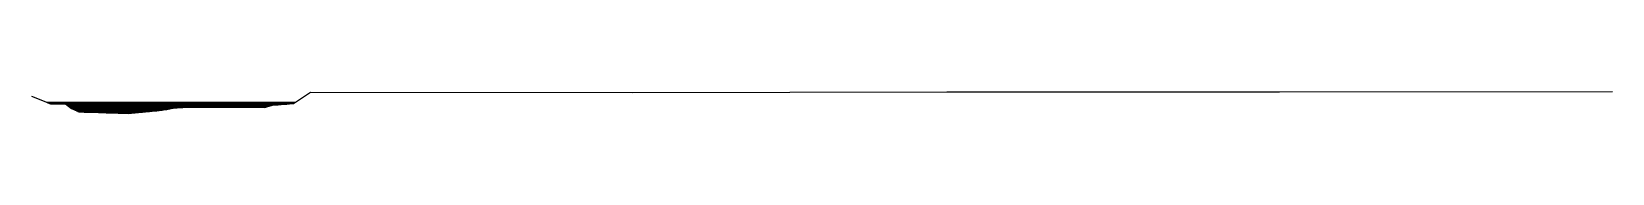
# Model space of a CAD drawing. Header units: inches. Extents: x 0 to 711, y 0 to 10.
import ezdxf

# ---------------------------------------------------------------- set-up
doc = ezdxf.new("R2010")
doc.units = ezdxf.units.IN
doc.header["$MEASUREMENT"] = 0
doc.layers.add('Contour', color=7, linetype='Continuous')
doc.layers.add('WSZ', color=80, linetype='Continuous')

msp = doc.modelspace()

# ---------------------------------------------------------------- linework, layer by layer
at = {"layer": 'Contour'}
msp.add_lwpolyline([(0, 7.71), (8.61, 4.27), (15.29, 4.38), (17.91, 2.27), (18.73, 1.93), (21.29, 0.67), (43.44, 0), (57.36, 1.3), (61.41, 1.89), (63.42, 2.38), (71.84, 2.96), (104.9, 2.71), (108.3, 3.69), (117.92, 4.44), (125.46, 9.51), (270.53, 9.47), (411.91, 9.74), (561.69, 9.77), (711.45, 9.82)], dxfattribs=at)
at = {"layer": 'WSZ'}
for p, q in [((6.78, 5), (118.75, 5)), ((7.03, 4.9), (118.6, 4.9)), ((7.28, 4.8), (118.46, 4.8)), ((7.53, 4.7), (118.31, 4.7)), ((7.78, 4.6), (118.16, 4.6)), ((8.03, 4.5), (118.01, 4.5)), ((8.28, 4.4), (117.41, 4.4)), ((8.53, 4.3), (116.12, 4.3)), ((15.51, 4.2), (114.84, 4.2)), ((15.64, 4.1), (113.56, 4.1)), ((15.76, 4), (112.28, 4)), ((15.89, 3.9), (110.99, 3.9)), ((16.01, 3.8), (109.71, 3.8)), ((16.13, 3.7), (108.43, 3.7)), ((16.26, 3.6), (107.99, 3.6)), ((16.38, 3.5), (107.64, 3.5)), ((16.51, 3.4), (107.29, 3.4)), ((16.63, 3.3), (106.95, 3.3)), ((16.76, 3.2), (106.6, 3.2)), ((16.88, 3.1), (106.25, 3.1)), ((17, 3), (105.91, 3)), ((17.13, 2.9), (105.56, 2.9)), ((17.25, 2.8), (105.21, 2.8)), ((17.38, 2.7), (68.07, 2.7)), ((17.5, 2.6), (66.61, 2.6)), ((17.62, 2.5), (65.16, 2.5)), ((17.75, 2.4), (63.71, 2.4)), ((17.87, 2.3), (63.09, 2.3)), ((18.08, 2.2), (62.68, 2.2)), ((18.32, 2.1), (62.27, 2.1)), ((18.56, 2), (61.86, 2)), ((18.79, 1.9), (61.45, 1.9)), ((18.99, 1.8), (60.79, 1.8)), ((19.2, 1.7), (60.11, 1.7)), ((19.4, 1.6), (59.42, 1.6)), ((19.6, 1.5), (58.73, 1.5)), ((19.81, 1.4), (58.05, 1.4)), ((20.01, 1.3), (57.36, 1.3)), ((20.21, 1.2), (56.29, 1.2)), ((20.42, 1.1), (55.22, 1.1)), ((20.62, 1), (54.15, 1)), ((20.82, 0.9), (53.08, 0.9)), ((21.03, 0.8), (52.01, 0.8)), ((21.23, 0.7), (50.94, 0.7)), ((23.6, 0.6), (49.86, 0.6)), ((26.91, 0.5), (48.79, 0.5)), ((30.22, 0.4), (47.72, 0.4)), ((33.52, 0.3), (46.65, 0.3)), ((36.83, 0.2), (45.58, 0.2)), ((40.13, 0.1), (44.51, 0.1))]:
    msp.add_line(p, q, dxfattribs=at)

doc.saveas('drawing.dxf')
